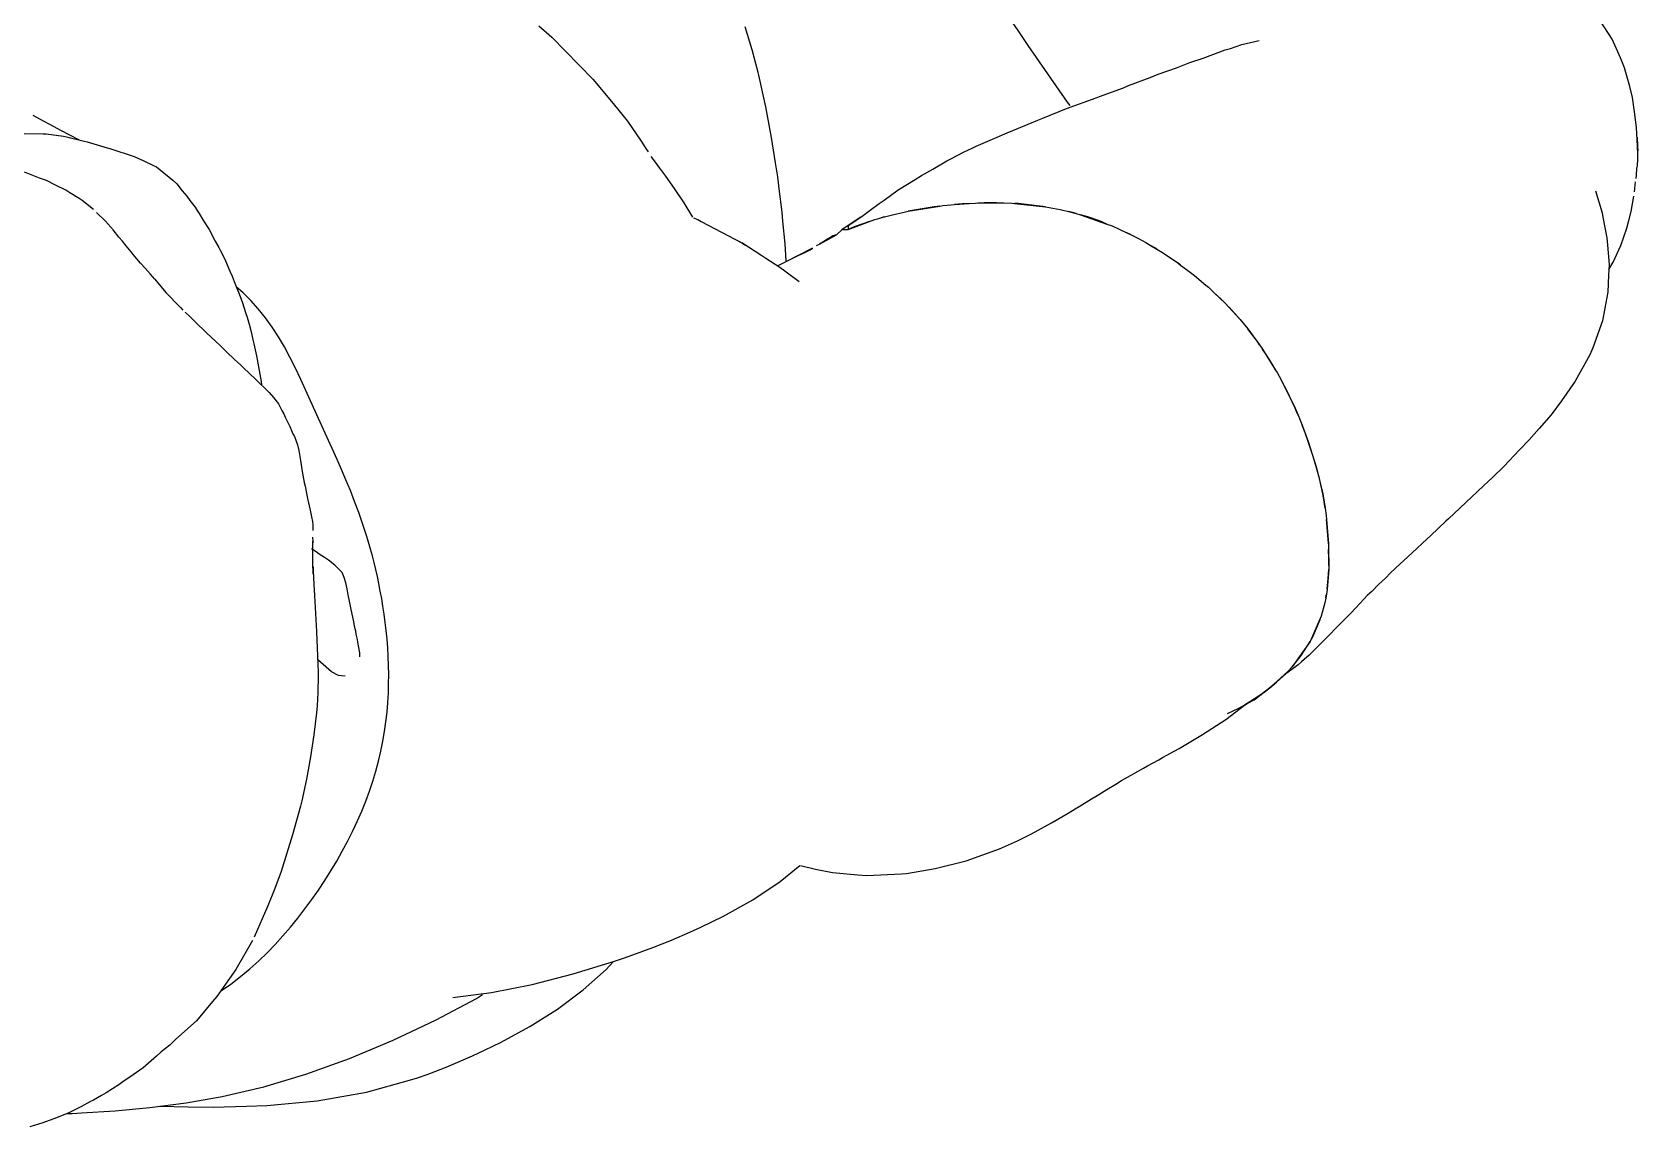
# Model space of a CAD drawing. Header units: millimetres. Extents: x -187347 to 135007, y -6415 to 292048.
# Drawn here: x -38613.4 to -38275.5, y 7743 to 7973.3 of the extents above; entities that cross this region are included whole.
import ezdxf

# ---------------------------------------------------------------- set-up
doc = ezdxf.new("R2010")
doc.units = ezdxf.units.MM
doc.header["$LTSCALE"] = 100
doc.layers.get('0').update_dxf_attribs({"lineweight": 18})
doc.layers.add('Layout Cabinplant', color=30, linetype='Continuous')

# ---------------------------------------------------------------- blocks, each defined once
blk = doc.blocks.new('CP_Giblet area_New')
at = {"color": 0, "linetype": 'Continuous'}
for p, q in [((-2565.41, 908.41), (-2562.72, 909.25)), ((-2580.65, 905.86), (-2587.97, 905.18)), ((-2573.59, 906.32), (-2580.65, 905.86)), ((-2571.58, 906.4), (-2573.59, 906.32)), ((-2573.44, 905.05), (-2570.76, 906.34)), ((-2570.49, 906.45), (-2571.58, 906.4)), ((-2570.76, 906.34), (-2570.16, 906.59)), ((-2570.16, 906.59), (-2568.27, 907.37)), ((-2568.27, 907.37), (-2565.41, 908.41)), ((-2623.17, 903.77), (-2633.51, 901.92)), ((-2612.55, 904.72), (-2623.17, 903.77)), ((-2608.3, 904.89), (-2612.55, 904.72)), ((-2603.16, 902.85), (-2611.95, 900.8)), ((-2601.29, 905.1), (-2608.3, 904.89)), ((-2595.59, 904.19), (-2603.16, 902.85)), ((-2596.03, 905.04), (-2601.29, 905.1)), ((-2590.02, 904.91), (-2596.03, 905.04)), ((-2587.97, 905.18), (-2595.59, 904.19)), ((-2578.76, 902.07), (-2577.8, 902.62)), ((-2577.8, 902.62), (-2576.1, 903.62)), ((-2576.1, 903.62), (-2575.48, 903.94)), ((-2575.48, 903.94), (-2573.44, 905.05)), ((-2644.24, 898.95), (-2646.31, 898.21)), ((-2642.59, 899.42), (-2644.24, 898.95)), ((-2633.51, 901.92), (-2642.59, 899.42)), ((-2611.95, 900.8), (-2620.77, 898.18)), ((-2584.46, 898.33), (-2582.29, 899.79)), ((-2582.29, 899.79), (-2581.39, 900.42)), ((-2581.39, 900.42), (-2580.07, 901.23)), ((-2580.07, 901.23), (-2578.76, 902.07)), ((-2650.81, 896.49), (-2655.84, 894.33)), ((-2649.93, 896.86), (-2650.81, 896.49)), ((-2646.31, 898.21), (-2649.93, 896.86)), ((-2620.77, 898.18), (-2629.92, 894.88)), ((-2589.33, 894.35), (-2586.55, 896.85)), ((-2586.55, 896.85), (-2584.46, 898.33)), ((-2658.36, 893.13), (-2661.87, 891.41)), ((-2655.84, 894.33), (-2658.36, 893.13)), ((-2629.92, 894.88), (-2639.16, 891.01)), ((-2593.41, 890.82), (-2592.14, 892.05)), ((-2592.14, 892.05), (-2590.34, 893.48)), ((-2590.34, 893.48), (-2589.33, 894.35)), ((-2666.23, 889.05), (-2667.88, 888.13)), ((-2661.87, 891.41), (-2666.23, 889.05)), ((-2639.16, 891.01), (-2648.17, 886.74)), ((-2597.74, 886.94), (-2593.41, 890.82)), ((-2667.88, 888.13), (-2672.57, 885.22)), ((-2648.17, 886.74), (-2656.66, 882.22)), ((-2601.14, 882.85), (-2597.74, 886.94)), ((-2673.71, 884.48), (-2679.1, 880.44)), ((-2672.57, 885.22), (-2673.71, 884.48)), ((-2651.67, 882.06), (-2659.85, 880.98)), ((-2656.66, 882.22), (-2657.97, 881.4)), ((-2602.02, 881.82), (-2601.14, 882.85)), ((-2679.1, 880.44), (-2683.94, 876.12)), ((-2668.37, 879.29), (-2677, 877.09)), ((-2659.85, 880.98), (-2668.37, 879.29)), ((-2604.99, 879.21), (-2607.05, 877.63)), ((-2606.02, 876.11), (-2602.02, 881.82)), ((-2603, 880.59), (-2604.99, 879.21)), ((-2677, 877.09), (-2685.54, 874.47)), ((-2683.94, 876.12), (-2685.43, 874.51)), ((-2608.99, 876.02), (-2610.84, 874.35)), ((-2609.57, 870.05), (-2606.02, 876.11)), ((-2607.05, 877.63), (-2608.99, 876.02)), ((-2689.55, 873.09), (-2693.79, 871.53)), ((-2687.64, 873.76), (-2689.55, 873.09)), ((-2685.54, 874.47), (-2687.64, 873.76)), ((-2612.61, 872.63), (-2614.31, 870.87)), ((-2610.84, 874.35), (-2612.61, 872.63)), ((-2697.71, 869.97), (-2701.55, 868.32)), ((-2693.79, 871.53), (-2697.71, 869.97)), ((-2615.95, 869.06), (-2617.54, 867.21)), ((-2614.31, 870.87), (-2615.95, 869.06)), ((-2612.79, 862.77), (-2609.9, 869.37)), ((-2703.86, 867.23), (-2708.68, 864.93)), ((-2701.55, 868.32), (-2703.86, 867.23)), ((-2619.08, 865.32), (-2620.58, 863.4)), ((-2617.54, 867.21), (-2619.08, 865.32)), ((-2708.68, 864.93), (-2714.85, 861.5)), ((-2620.58, 863.4), (-2622.02, 861.44)), ((-2614.24, 859.11), (-2612.79, 862.77)), ((-2714.85, 861.5), (-2720.58, 857.61)), ((-2623.41, 859.46), (-2624.75, 857.45)), ((-2622.02, 861.44), (-2623.41, 859.46)), ((-2615.55, 855.55), (-2614.24, 859.11)), ((-2753.17, 854.89), (-2759.73, 853.28)), ((-2747.14, 855.92), (-2753.17, 854.89)), ((-2746.1, 856.05), (-2747.14, 855.92)), ((-2738.79, 856.34), (-2746.1, 856.05)), ((-2736.93, 856.26), (-2738.79, 856.34)), ((-2731.58, 855.72), (-2736.93, 856.26)), ((-2728.01, 855.06), (-2731.58, 855.72)), ((-2724.84, 854.28), (-2728.01, 855.06)), ((-2720.58, 857.61), (-2724.74, 854.25)), ((-2626.04, 855.41), (-2627.27, 853.35)), ((-2624.75, 857.45), (-2626.04, 855.41)), ((-2616.8, 851.66), (-2615.55, 855.55)), ((-2759.73, 853.28), (-2766.72, 850.74)), ((-2627.27, 853.35), (-2628.44, 851.28)), ((-2617.95, 847.84), (-2616.8, 851.66)), ((-2770.49, 849.09), (-2773.48, 847.64)), ((-2766.72, 850.74), (-2770.49, 849.09)), ((-2629.56, 849.19), (-2630.61, 847.09)), ((-2628.44, 851.28), (-2629.56, 849.19)), ((-2777.7, 845.31), (-2781.21, 843.27)), ((-2773.48, 847.64), (-2777.7, 845.31)), ((-2631.6, 844.98), (-2632.52, 842.86)), ((-2630.61, 847.09), (-2631.6, 844.98)), ((-2619.63, 841.81), (-2617.95, 847.84)), ((-2783.48, 841.86), (-2786.07, 840.23)), ((-2782.67, 842.35), (-2783.48, 841.86)), ((-2781.21, 843.27), (-2782.67, 842.35)), ((-2632.52, 842.86), (-2633.38, 840.74)), ((-2619.91, 840.65), (-2619.63, 841.81)), ((-2789.32, 838.25), (-2791.19, 837.17)), ((-2787.6, 839.32), (-2789.32, 838.25)), ((-2786.07, 840.23), (-2787.6, 839.32)), ((-2634.16, 838.62), (-2634.87, 836.51)), ((-2633.38, 840.74), (-2634.16, 838.62)), ((-2620.91, 836.11), (-2619.91, 840.65)), ((-2795.25, 834.77), (-2797.01, 833.8)), ((-2794.29, 835.35), (-2795.25, 834.77)), ((-2792.41, 836.42), (-2794.29, 835.35)), ((-2791.19, 837.17), (-2792.41, 836.42)), ((-2634.87, 836.51), (-2635.51, 834.4)), ((-2621.78, 831.42), (-2620.91, 836.11)), ((-2801.04, 831.56), (-2804.55, 829.65)), ((-2800.24, 832.01), (-2801.04, 831.56)), ((-2797.88, 833.29), (-2800.24, 832.01)), ((-2797.01, 833.8), (-2797.88, 833.29)), ((-2636.07, 832.3), (-2636.56, 830.21)), ((-2635.51, 834.4), (-2636.07, 832.3)), ((-2622.48, 826.78), (-2621.78, 831.42)), ((-2804.55, 829.65), (-2809.47, 826.69)), ((-2636.98, 828.13), (-2637.33, 826.07)), ((-2636.56, 830.21), (-2636.98, 828.13)), ((-2809.47, 826.69), (-2814.37, 823.55)), ((-2637.33, 826.07), (-2637.62, 824.02)), ((-2623.01, 822.19), (-2622.48, 826.78)), ((-2814.37, 823.55), (-2818.3, 820.51)), ((-2817.63, 820.89), (-2817.03, 821.22)), ((-2817.03, 821.22), (-2814.64, 822.38)), ((-2637.85, 822), (-2638.01, 819.99)), ((-2637.62, 824.02), (-2637.85, 822)), ((-2623.12, 820.66), (-2623.01, 822.19)), ((-2820.29, 819.44), (-2823.63, 816.89)), ((-2822.71, 817.62), (-2822.1, 818.08)), ((-2822.1, 818.08), (-2821.59, 818.42)), ((-2821.59, 818.42), (-2819.4, 819.84)), ((-2818.83, 820.21), (-2820.29, 819.44)), ((-2819.4, 819.84), (-2818.83, 820.21)), ((-2818.3, 820.51), (-2818.83, 820.21)), ((-2818.83, 820.21), (-2818.3, 820.51)), ((-2818.3, 820.51), (-2817.63, 820.89)), ((-2638.13, 818.01), (-2638.19, 816.05)), ((-2638.01, 819.99), (-2638.13, 818.01)), ((-2623.36, 814.3), (-2623.29, 817.86)), ((-2623.29, 817.86), (-2623.12, 820.66)), ((-2827.49, 813.37), (-2823.63, 816.89)), ((-2826.97, 813.92), (-2825.04, 815.74)), ((-2825.04, 815.74), (-2826.97, 813.92)), ((-2825.04, 815.74), (-2823.63, 816.89)), ((-2823.63, 816.89), (-2825.04, 815.74)), ((-2823.63, 816.89), (-2822.71, 817.62)), ((-2823.63, 816.89), (-2822.71, 817.62)), ((-2638.19, 816.05), (-2638.2, 814.11)), ((-2629.05, 814.42), (-2628.25, 814.34)), ((-2628.25, 814.34), (-2627.67, 814.27)), ((-2832.08, 807.18), (-2828.29, 812.45)), ((-2830.86, 810.94), (-2829.59, 812.03)), ((-2830.86, 810.94), (-2830.27, 811.46)), ((-2828.96, 811.71), (-2830.2, 810.11)), ((-2829.59, 812.03), (-2829.04, 812.48)), ((-2829.04, 812.48), (-2826.97, 813.92)), ((-2828.29, 812.45), (-2828.96, 811.71)), ((-2828.29, 812.45), (-2827.49, 813.37)), ((-2638.2, 814.11), (-2638.18, 812.2)), ((-2638.18, 812.2), (-2638.1, 810.32)), ((-2627.67, 814.27), (-2626.18, 813.56)), ((-2626.18, 813.56), (-2623.84, 811.51)), ((-2623.84, 811.51), (-2623.26, 810.98)), ((-2623.36, 813.63), (-2623.36, 814.3)), ((-2623.18, 808.52), (-2623.36, 813.63)), ((-2835.49, 806.44), (-2833.92, 807.98)), ((-2833.92, 807.98), (-2833.34, 808.57)), ((-2833.34, 808.57), (-2832.79, 809.12)), ((-2832.79, 809.12), (-2831.88, 810.01)), ((-2830.2, 810.11), (-2832.08, 807.18)), ((-2831.88, 810.01), (-2830.86, 810.94)), ((-2831.88, 810.01), (-2830.86, 810.94)), ((-2638.1, 810.32), (-2638, 808.47)), ((-2638, 808.47), (-2637.85, 806.66)), ((-2632.16, 810.36), (-2632.11, 809.53)), ((-2632.11, 809.53), (-2631.95, 808.43)), ((-2631.95, 808.43), (-2631.74, 807.3)), ((-2623, 805.07), (-2623.18, 808.52)), ((-2837.7, 804.14), (-2836.02, 805.86)), ((-2836.02, 805.86), (-2835.49, 806.44)), ((-2834.42, 801.81), (-2832.08, 807.18)), ((-2832.63, 806.15), (-2834.19, 802.5)), ((-2832.08, 807.18), (-2832.63, 806.15)), ((-2637.85, 806.66), (-2637.68, 804.87)), ((-2637.68, 804.87), (-2637.47, 803.13)), ((-2631.74, 807.3), (-2631.62, 806.76)), ((-2631.62, 806.76), (-2631.5, 806.16)), ((-2631.5, 806.16), (-2631.38, 805.63)), ((-2631.38, 805.63), (-2631.26, 805.01)), ((-2631.26, 805.01), (-2631.14, 804.5)), ((-2631.14, 804.5), (-2631.01, 803.84)), ((-2622.79, 801.29), (-2623, 805.07)), ((-2842.6, 799.09), (-2840.64, 801.17)), ((-2840.64, 801.17), (-2839.16, 802.64)), ((-2839.16, 802.64), (-2837.7, 804.14)), ((-2835.17, 799.03), (-2834.42, 801.81)), ((-2637.47, 803.13), (-2637.25, 801.42)), ((-2637.25, 801.42), (-2637, 799.75)), ((-2631.01, 803.84), (-2630.76, 802.64)), ((-2630.76, 802.64), (-2630.49, 801.37)), ((-2630.49, 801.37), (-2630.22, 800.05)), ((-2622.56, 797.48), (-2622.79, 801.29)), ((-2845.07, 796.6), (-2844.2, 797.44)), ((-2844.2, 797.44), (-2842.6, 799.09)), ((-2835.59, 796.77), (-2835.38, 798.04)), ((-2835.38, 798.04), (-2835.5, 797.32)), ((-2835.38, 798.04), (-2835.17, 799.03)), ((-2637, 799.75), (-2636.73, 798.12)), ((-2636.73, 798.12), (-2636.44, 796.53)), ((-2630.22, 800.05), (-2629.95, 798.69)), ((-2629.95, 798.69), (-2629.68, 797.33)), ((-2622.47, 795.14), (-2622.56, 797.48)), ((-2847.93, 793.81), (-2846.51, 795.16)), ((-2846.51, 795.16), (-2845.07, 796.6)), ((-2836.02, 792.03), (-2835.65, 796.14)), ((-2835.65, 796.14), (-2835.92, 793.92)), ((-2835.65, 796.14), (-2835.59, 796.77)), ((-2636.44, 796.53), (-2636.14, 794.98)), ((-2636.14, 794.98), (-2635.82, 793.46)), ((-2629.68, 797.33), (-2629.43, 796.04)), ((-2629.43, 796.04), (-2629.18, 794.84)), ((-2629.18, 794.84), (-2628.86, 793.69)), ((-2622.32, 792.32), (-2622.47, 795.14)), ((-2851.72, 790.19), (-2851.05, 790.84)), ((-2851.05, 790.84), (-2849.04, 792.72)), ((-2849.04, 792.72), (-2847.93, 793.81)), ((-2836.05, 791.15), (-2836.06, 789.78)), ((-2836.05, 791.15), (-2836.02, 792.03)), ((-2835.99, 787.77), (-2836.05, 791.15)), ((-2835.92, 793.92), (-2836.02, 792.03)), ((-2635.82, 793.46), (-2635.48, 791.98)), ((-2635.48, 791.98), (-2635.13, 790.54)), ((-2628.86, 793.69), (-2628.4, 792.64)), ((-2628.4, 792.64), (-2627.46, 791.67)), ((-2627.46, 791.67), (-2626.88, 791.11)), ((-2626.88, 791.11), (-2625.52, 790.04)), ((-2622.34, 792.98), (-2622.25, 790.5)), ((-2622.32, 792.32), (-2622.34, 792.98)), ((-2622.29, 791.48), (-2622.32, 792.32)), ((-2855.71, 786.5), (-2854.52, 787.59)), ((-2854.52, 787.59), (-2851.72, 790.19)), ((-2836.06, 789.78), (-2835.99, 787.77)), ((-2835.97, 786.6), (-2835.99, 787.77)), ((-2635.13, 790.54), (-2634.77, 789.13)), ((-2634.77, 789.13), (-2634.4, 787.75)), ((-2634.4, 787.75), (-2633.61, 785.08)), ((-2625.52, 790.04), (-2624.68, 789.45)), ((-2624.68, 789.45), (-2623.56, 788.75)), ((-2623.56, 788.75), (-2622.94, 788.31)), ((-2622.94, 788.31), (-2621.99, 787.69)), ((-2622.25, 790.5), (-2622.21, 788.15)), ((-2622.21, 788.15), (-2622.22, 786.03)), ((-2860.66, 781.81), (-2857.46, 784.82)), ((-2857.46, 784.82), (-2855.71, 786.5)), ((-2835.97, 786.6), (-2835.92, 785.64)), ((-2835.57, 781.49), (-2835.97, 786.6)), ((-2835.92, 785.64), (-2835.57, 781.49)), ((-2633.61, 785.08), (-2632.78, 782.51)), ((-2622.22, 786.03), (-2622.2, 786.88)), ((-2622.18, 785.2), (-2622.22, 786.03)), ((-2622.18, 785.2), (-2622.22, 786.03)), ((-2864.83, 777.92), (-2861.18, 781.32)), ((-2861.18, 781.32), (-2860.66, 781.81)), ((-2835.47, 780.64), (-2835.57, 781.49)), ((-2835.23, 779.12), (-2835.47, 780.64)), ((-2632.78, 782.51), (-2631.93, 780.05)), ((-2622.23, 783.32), (-2622.23, 783.83)), ((-2622.21, 782.63), (-2622.23, 783.32)), ((-2622.21, 782.63), (-2622.23, 783.32)), ((-2622.14, 781.92), (-2622.21, 782.63)), ((-2621.99, 780.93), (-2622.14, 781.92)), ((-2621.71, 779.55), (-2621.99, 780.93)), ((-2868.55, 774.42), (-2864.83, 777.92)), ((-2834.74, 776.08), (-2835.23, 779.12)), ((-2835.23, 779.12), (-2834.96, 777.25)), ((-2834.96, 777.25), (-2834.74, 776.08)), ((-2631.93, 780.05), (-2631.04, 777.68)), ((-2631.04, 777.68), (-2630.13, 775.38)), ((-2621.15, 777.06), (-2621.71, 779.55)), ((-2870.44, 772.63), (-2868.55, 774.42)), ((-2833.46, 770.59), (-2834.74, 776.08)), ((-2834.74, 776.08), (-2834.04, 772.86)), ((-2630.13, 775.38), (-2629.21, 773.15)), ((-2620.61, 774.51), (-2621.15, 777.06)), ((-2620.44, 773.68), (-2620.61, 774.51)), ((-2872.83, 770.32), (-2870.44, 772.63)), ((-2834.04, 772.86), (-2833.46, 770.59)), ((-2831.71, 765.05), (-2833.46, 770.59)), ((-2833.46, 770.59), (-2832.76, 768.23)), ((-2629.21, 773.15), (-2628.28, 770.97)), ((-2628.28, 770.97), (-2627.33, 768.84)), ((-2620.01, 771.4), (-2620.44, 773.68)), ((-2619.62, 769.11), (-2620.01, 771.4)), ((-2876.18, 766.87), (-2872.83, 770.32)), ((-2832.76, 768.23), (-2831.71, 765.05)), ((-2627.33, 768.84), (-2624.45, 762.53)), ((-2619.26, 766.95), (-2619.62, 769.11)), ((-2880.31, 762.35), (-2878.19, 764.7)), ((-2878.19, 764.7), (-2876.18, 766.87)), ((-2830.43, 761.68), (-2831.71, 765.05)), ((-2831.71, 765.05), (-2831.07, 763.29)), ((-2619.02, 765.79), (-2619.26, 766.95)), ((-2618.72, 765.03), (-2619.02, 765.79)), ((-2618.35, 764.06), (-2618.72, 765.03)), ((-2618.06, 763.45), (-2618.35, 764.06)), ((-2882.8, 759.46), (-2880.31, 762.35)), ((-2831.07, 763.29), (-2830.43, 761.68)), ((-2830.01, 760.58), (-2830.43, 761.68)), ((-2829.58, 759.54), (-2830.01, 760.58)), ((-2624.45, 762.53), (-2622.71, 758.73)), ((-2617.74, 762.74), (-2618.06, 763.45)), ((-2617.37, 761.93), (-2617.74, 762.74)), ((-2616.97, 761.06), (-2617.37, 761.93)), ((-2616.44, 759.98), (-2616.97, 761.06)), ((-2885, 756.53), (-2882.8, 759.46)), ((-2828.92, 758.05), (-2829.58, 759.54)), ((-2829.58, 759.54), (-2829.24, 758.77)), ((-2829.24, 758.77), (-2828.92, 758.05)), ((-2825.97, 752.09), (-2828.92, 758.05)), ((-2828.92, 758.05), (-2827.09, 754.19)), ((-2622.71, 758.73), (-2621.73, 756.54)), ((-2616.1, 759.26), (-2616.44, 759.98)), ((-2615.74, 758.58), (-2616.1, 759.26)), ((-2615.01, 757.15), (-2615.74, 758.58)), ((-2613.95, 755.8), (-2615.01, 757.15)), ((-2887.88, 752.39), (-2885, 756.53)), ((-2827.09, 754.19), (-2826.28, 752.64)), ((-2621.73, 756.54), (-2619.7, 752.04)), ((-2613.07, 754.8), (-2613.95, 755.8)), ((-2612.27, 753.99), (-2613.07, 754.8)), ((-2612.27, 753.99), (-2613.07, 754.8)), ((-2610.97, 752.73), (-2612.27, 753.99)), ((-2610.97, 752.73), (-2612.27, 753.99)), ((-2890.92, 746.88), (-2887.88, 752.39)), ((-2826.28, 752.64), (-2825.97, 752.09)), ((-2825.15, 750.58), (-2825.97, 752.09)), ((-2824.83, 750.08), (-2825.15, 750.58)), ((-2619.7, 752.04), (-2618.51, 749.53)), ((-2611.34, 752.44), (-2611.43, 753.15)), ((-2610.41, 747.06), (-2611.34, 752.44)), ((-2610.2, 752), (-2610.97, 752.73)), ((-2610.2, 752), (-2610.97, 752.73)), ((-2610.2, 752), (-2610.97, 752.73)), ((-2607.63, 749.57), (-2610.2, 752)), ((-2607.63, 749.57), (-2610.2, 752)), ((-2891.61, 745.38), (-2890.92, 746.88)), ((-2822.07, 745.66), (-2824.83, 750.08)), ((-2824.83, 750.08), (-2824.23, 749.02)), ((-2824.23, 749.02), (-2823.11, 747.2)), ((-2823.11, 747.2), (-2822.07, 745.66)), ((-2618.51, 749.53), (-2617.43, 747.35)), ((-2617.43, 747.35), (-2616.27, 745.19)), ((-2609.22, 741.74), (-2610.41, 747.06)), ((-2607.02, 748.99), (-2607.63, 749.57)), ((-2605.78, 747.85), (-2607.02, 748.99)), ((-2604.05, 746.19), (-2605.78, 747.85)), ((-2893.63, 739.72), (-2891.61, 745.38)), ((-2821.44, 744.74), (-2822.07, 745.66)), ((-2818.96, 741.38), (-2821.44, 744.74)), ((-2821.44, 744.74), (-2821, 744.08)), ((-2821, 744.08), (-2819.37, 741.89)), ((-2616.27, 745.19), (-2615.03, 743.08)), ((-2602.87, 745.03), (-2604.05, 746.19)), ((-2601.7, 743.94), (-2602.87, 745.03)), ((-2599.95, 742.33), (-2601.7, 743.94)), ((-2819.37, 741.89), (-2818.96, 741.38)), ((-2817.37, 739.42), (-2818.96, 741.38)), ((-2615.03, 743.08), (-2613.7, 741.03)), ((-2613.7, 741.03), (-2612.27, 739.05)), ((-2608.82, 740.39), (-2609.22, 741.74)), ((-2608.42, 738.96), (-2608.82, 740.39)), ((-2597.4, 739.83), (-2599.95, 742.33)), ((-2894.77, 733.69), (-2894.11, 737.03)), ((-2894.11, 737.03), (-2893.63, 739.72)), ((-2814.19, 735.97), (-2817.37, 739.42)), ((-2817.37, 739.42), (-2815.04, 736.84)), ((-2612.27, 739.05), (-2610.75, 737.16)), ((-2610.75, 737.16), (-2609.17, 735.4)), ((-2608.15, 738.13), (-2608.42, 738.96)), ((-2607.37, 735.68), (-2608.15, 738.13)), ((-2596.44, 738.87), (-2597.4, 739.83)), ((-2595.38, 737.85), (-2596.44, 738.87)), ((-2594.36, 736.9), (-2594.87, 737.49)), ((-2593.05, 735.59), (-2594.36, 736.9)), ((-2894.89, 730.09), (-2894.77, 733.69)), ((-2811.92, 733.8), (-2814.19, 735.97)), ((-2814.19, 735.97), (-2813.32, 735.09)), ((-2813.32, 735.09), (-2811.92, 733.8)), ((-2810.69, 732.65), (-2811.92, 733.8)), ((-2609.17, 735.4), (-2607.57, 733.8)), ((-2607.57, 733.8), (-2606.09, 732.52)), ((-2606.59, 733.66), (-2607.37, 735.68)), ((-2606.41, 733.16), (-2606.59, 733.66)), ((-2592.49, 734.94), (-2593.05, 735.59)), ((-2591.4, 733.83), (-2592.49, 734.94)), ((-2589.91, 732.09), (-2591.4, 733.83)), ((-2895.01, 727.85), (-2894.89, 730.09)), ((-2810.16, 732.17), (-2810.69, 732.65)), ((-2807.75, 730.17), (-2810.16, 732.17)), ((-2806.1, 728.89), (-2807.75, 730.17)), ((-2724.55, 731.47), (-2721.58, 729.28)), ((-2605.68, 731.42), (-2606.41, 733.16)), ((-2605.24, 730.28), (-2605.68, 731.42)), ((-2604.77, 729.24), (-2605.24, 730.28)), ((-2588.96, 730.95), (-2589.91, 732.09)), ((-2588.96, 730.95), (-2588.01, 729.85)), ((-2895.84, 727.37), (-2897.47, 723.86)), ((-2894.96, 728.87), (-2895.84, 727.37)), ((-2894.66, 723.82), (-2895.01, 727.85)), ((-2804.85, 727.96), (-2806.1, 728.89)), ((-2804.25, 727.53), (-2804.85, 727.96)), ((-2804.85, 727.96), (-2804.25, 727.53)), ((-2801, 725.34), (-2804.25, 727.53)), ((-2721.69, 727.32), (-2724.53, 725.86)), ((-2724.53, 725.86), (-2723.21, 726.54)), ((-2721.85, 727.09), (-2721.6, 723.52)), ((-2720.02, 728.14), (-2721.69, 727.32)), ((-2721.58, 729.28), (-2720.51, 728.45)), ((-2720.51, 728.45), (-2717.56, 726.56)), ((-2717.56, 726.56), (-2716.72, 726)), ((-2603.86, 727.11), (-2604.77, 729.24)), ((-2603.56, 726.45), (-2603.86, 727.11)), ((-2588.01, 729.85), (-2586.94, 728.63)), ((-2586.94, 728.63), (-2585.99, 727.56)), ((-2585.99, 727.56), (-2584.44, 725.76)), ((-2897.47, 723.86), (-2898.76, 720.19)), ((-2894.55, 722.25), (-2894.66, 723.82)), ((-2799.85, 724.65), (-2801, 725.34)), ((-2798.63, 723.92), (-2799.85, 724.65)), ((-2799.85, 724.65), (-2799.26, 724.26)), ((-2799.26, 724.26), (-2798.63, 723.92)), ((-2797.5, 723.24), (-2798.63, 723.92)), ((-2795.96, 722.39), (-2797.5, 723.24)), ((-2728.83, 723.54), (-2732.46, 721.6)), ((-2731.02, 722.26), (-2728.83, 723.54)), ((-2730.2, 722.74), (-2729.58, 723.12)), ((-2728.24, 723.85), (-2728.83, 723.54)), ((-2728.24, 723.85), (-2728.83, 723.54)), ((-2727.41, 724.41), (-2724.53, 725.86)), ((-2726.9, 724.76), (-2727.41, 724.41)), ((-2726.9, 724.76), (-2727.41, 724.41)), ((-2725.47, 725.49), (-2726.9, 724.76)), ((-2724.53, 725.86), (-2725.47, 725.49)), ((-2721.6, 723.52), (-2721.17, 718.72)), ((-2716.72, 726), (-2712.52, 723.32)), ((-2712.52, 723.32), (-2713.29, 723.77)), ((-2703.94, 718.79), (-2712.52, 723.32)), ((-2711.9, 722.95), (-2712.52, 723.32)), ((-2602.82, 725.01), (-2603.56, 726.45)), ((-2602.49, 724.31), (-2602.82, 725.01)), ((-2601.71, 722.91), (-2602.49, 724.31)), ((-2584.44, 725.76), (-2583.98, 725.18)), ((-2583.98, 725.18), (-2582.93, 723.94)), ((-2582.93, 723.94), (-2582.16, 722.97)), ((-2898.76, 720.19), (-2899.1, 718.89)), ((-2893.69, 717.91), (-2894.55, 722.25)), ((-2794.28, 721.53), (-2795.96, 722.39)), ((-2793.52, 721.16), (-2794.28, 721.53)), ((-2794.28, 721.53), (-2793.52, 721.16)), ((-2790.43, 719.75), (-2793.52, 721.16)), ((-2789.32, 719.36), (-2790.43, 719.75)), ((-2734.87, 720.49), (-2739.4, 718.8)), ((-2739.4, 718.8), (-2736.16, 719.91)), ((-2736.16, 719.91), (-2734.87, 720.49)), ((-2734.9, 719.64), (-2733.52, 720.56)), ((-2734.9, 719.64), (-2734.87, 720.49)), ((-2734.87, 720.49), (-2733.52, 720.56)), ((-2733.52, 720.56), (-2734.87, 720.49)), ((-2733.52, 720.56), (-2732.46, 721.6)), ((-2732.46, 721.6), (-2733.52, 720.56)), ((-2732.46, 721.6), (-2731.02, 722.26)), ((-2732.46, 721.6), (-2731.66, 721.81)), ((-2731.66, 721.81), (-2731.02, 722.26)), ((-2731.02, 722.26), (-2730.2, 722.74)), ((-2600.44, 720.51), (-2601.71, 722.91)), ((-2599.25, 718.66), (-2600.44, 720.51)), ((-2582.16, 722.97), (-2581.41, 722.07)), ((-2581.41, 722.07), (-2580.19, 720.57)), ((-2580.19, 720.57), (-2578.61, 718.76)), ((-2899.62, 716.7), (-2900.18, 713.46)), ((-2899.1, 718.89), (-2899.62, 716.7)), ((-2893.53, 717), (-2893.69, 717.91)), ((-2892.14, 712.37), (-2893.53, 717)), ((-2783.78, 717.39), (-2789.32, 719.36)), ((-2789.32, 719.36), (-2787.78, 718.7)), ((-2787.78, 718.7), (-2785.31, 717.84)), ((-2785.31, 717.84), (-2783.78, 717.39)), ((-2782.84, 717.12), (-2783.78, 717.39)), ((-2781.28, 716.73), (-2782.84, 717.12)), ((-2782.84, 717.12), (-2782.09, 716.9)), ((-2782.09, 716.9), (-2781.28, 716.73)), ((-2779.48, 716.28), (-2781.28, 716.73)), ((-2747.52, 716.62), (-2754.2, 715.56)), ((-2752.99, 715.7), (-2747.52, 716.62)), ((-2746.65, 716.82), (-2747.52, 716.62)), ((-2744.2, 717.37), (-2746.65, 716.82)), ((-2742.56, 717.82), (-2744.2, 717.37)), ((-2741.03, 718.25), (-2742.56, 717.82)), ((-2742.56, 717.82), (-2741.77, 718.02)), ((-2739.54, 716.4), (-2741.4, 715)), ((-2740.49, 718.4), (-2741.03, 718.25)), ((-2739.4, 718.8), (-2740.49, 718.4)), ((-2737.56, 717.88), (-2739.54, 716.4)), ((-2734.9, 719.64), (-2737.56, 717.88)), ((-2737.56, 717.88), (-2734.9, 719.64)), ((-2721.17, 718.72), (-2720.98, 716.82)), ((-2720.98, 716.82), (-2720.39, 711.93)), ((-2703.22, 718.42), (-2703.94, 718.79)), ((-2702.35, 718.02), (-2703.22, 718.42)), ((-2700.33, 714.91), (-2702.11, 717.91)), ((-2598.34, 717.14), (-2599.25, 718.66)), ((-2597.88, 716.49), (-2598.34, 717.14)), ((-2597.45, 715.81), (-2597.88, 716.49)), ((-2578.61, 718.76), (-2576.72, 716.88)), ((-2776.41, 715.7), (-2779.48, 716.28)), ((-2776.41, 715.7), (-2770.69, 715.04)), ((-2769.9, 715.01), (-2776.41, 715.7)), ((-2770.69, 715.04), (-2769.9, 715.01)), ((-2769.36, 714.96), (-2769.9, 715.01)), ((-2767.66, 714.89), (-2769.36, 714.96)), ((-2766.13, 714.89), (-2767.66, 714.89)), ((-2763.53, 714.9), (-2766.13, 714.89)), ((-2766.13, 714.89), (-2764.84, 714.85)), ((-2764.84, 714.85), (-2763.53, 714.9)), ((-2762.17, 714.91), (-2763.53, 714.9)), ((-2761.66, 714.93), (-2762.17, 714.91)), ((-2760.33, 715.03), (-2761.66, 714.93)), ((-2757.28, 715.25), (-2760.33, 715.03)), ((-2760.33, 715.03), (-2758.97, 715.08)), ((-2758.97, 715.08), (-2757.28, 715.25)), ((-2755.72, 715.37), (-2757.28, 715.25)), ((-2754.83, 715.46), (-2755.72, 715.37)), ((-2754.2, 715.56), (-2754.83, 715.46)), ((-2754.2, 715.56), (-2752.99, 715.7)), ((-2742.44, 714.3), (-2745.39, 712.14)), ((-2741.4, 715), (-2742.44, 714.3)), ((-2698.26, 711.85), (-2700.33, 714.91)), ((-2596.34, 714.38), (-2597.45, 715.81)), ((-2595.69, 713.47), (-2596.34, 714.38)), ((-2594.75, 712.36), (-2595.69, 713.47)), ((-2576.05, 716.31), (-2573.68, 714.36)), ((-2573.68, 714.36), (-2573.1, 713.97)), ((-2573.1, 713.97), (-2571.07, 712.75)), ((-2900.67, 709.78), (-2900.77, 708.98)), ((-2900.35, 712.57), (-2900.57, 710.43)), ((-2748.99, 709.95), (-2750.3, 709.12)), ((-2745.39, 712.14), (-2748.99, 709.95)), ((-2720.39, 711.93), (-2720.06, 709.39)), ((-2696.44, 709.27), (-2698.26, 711.85)), ((-2593.59, 710.91), (-2594.75, 712.36)), ((-2592.76, 710.11), (-2593.59, 710.91)), ((-2589.34, 707.33), (-2592.76, 710.11)), ((-2571.07, 712.75), (-2570.25, 712.2)), ((-2570.25, 712.2), (-2568.12, 711.19)), ((-2568.12, 711.19), (-2566.18, 710.18)), ((-2566.18, 710.18), (-2564.75, 709.67)), ((-2564.75, 709.67), (-2561.56, 708.4)), ((-2900.96, 707), (-2901.03, 705.73)), ((-2900.96, 707), (-2901.03, 705.73)), ((-2900.84, 707.68), (-2900.96, 707)), ((-2900.77, 708.98), (-2900.84, 707.68)), ((-2752.71, 707.77), (-2755.66, 706.04)), ((-2750.3, 709.12), (-2752.71, 707.77)), ((-2720.06, 709.39), (-2719.62, 706.46)), ((-2719.62, 706.46), (-2718.78, 701.16)), ((-2695.17, 707.59), (-2696.44, 709.27)), ((-2694.29, 706.36), (-2695.17, 707.59)), ((-2693.39, 705.16), (-2694.29, 706.36)), ((-2588.69, 707), (-2589.34, 707.33)), ((-2586.69, 706.04), (-2588.69, 707)), ((-2901.03, 705.73), (-2901.06, 704.66)), ((-2901.03, 705.73), (-2901.06, 704.66)), ((-2901.06, 704.66), (-2901.01, 702.99)), ((-2901.06, 704.66), (-2901.06, 703.92)), ((-2901.01, 702.99), (-2901.06, 703.92)), ((-2901.01, 702.99), (-2900.8, 699.01)), ((-2900.91, 701.06), (-2901.01, 702.99)), ((-2761.82, 702.99), (-2765.77, 701.31)), ((-2760.97, 703.39), (-2761.82, 702.99)), ((-2759.15, 704.22), (-2760.97, 703.39)), ((-2756.62, 705.56), (-2759.15, 704.22)), ((-2755.66, 706.04), (-2756.62, 705.56)), ((-2692.46, 703.66), (-2692.77, 704.17)), ((-2691.21, 701.71), (-2692.46, 703.66)), ((-2584.64, 705.13), (-2586.69, 706.04)), ((-2579.52, 703.45), (-2584.64, 705.13)), ((-2578.97, 703.29), (-2579.52, 703.45)), ((-2574.73, 702.08), (-2578.97, 703.29)), ((-2768.36, 700.15), (-2770.73, 699.2)), ((-2765.77, 701.31), (-2768.36, 700.15)), ((-2718.78, 701.16), (-2717.56, 694.7)), ((-2688.45, 697.7), (-2691.21, 701.71)), ((-2574.09, 701.91), (-2574.73, 702.08)), ((-2570.38, 700.97), (-2574.09, 701.91)), ((-2573.14, 701.67), (-2570.95, 700.56)), ((-2570.95, 700.56), (-2569.38, 699.74)), ((-2569.76, 700.88), (-2570.38, 700.97)), ((-2566.1, 700.39), (-2569.76, 700.88)), ((-2569.38, 699.74), (-2567.64, 698.81)), ((-2565.46, 700.37), (-2566.1, 700.39)), ((-2561.47, 700.32), (-2565.46, 700.37)), ((-2900.8, 699.01), (-2900.35, 695.72)), ((-2775.84, 697.08), (-2780.83, 695.04)), ((-2774.78, 697.48), (-2775.84, 697.08)), ((-2770.73, 699.2), (-2774.78, 697.48)), ((-2685.46, 694), (-2688.45, 697.7)), ((-2567.64, 698.81), (-2564.82, 697.26)), ((-2564.82, 697.26), (-2563.42, 696.49)), ((-2900.35, 695.72), (-2899.9, 692.71)), ((-2899.9, 692.71), (-2899.34, 690.43)), ((-2787.08, 692.79), (-2787.74, 692.52)), ((-2780.83, 695.04), (-2787.08, 692.79)), ((-2780.98, 693.72), (-2781.52, 694.44)), ((-2772.69, 681.8), (-2780.98, 693.72)), ((-2717.56, 694.7), (-2717.44, 694.09)), ((-2717.44, 694.09), (-2716.07, 688.03)), ((-2681.18, 688.85), (-2685.46, 694)), ((-2899.34, 690.43), (-2898.27, 686.45)), ((-2793.87, 690.2), (-2798.4, 688.55)), ((-2792.79, 690.66), (-2793.87, 690.2)), ((-2787.74, 692.52), (-2792.79, 690.66)), ((-2898.27, 686.45), (-2897.42, 684.35)), ((-2803.99, 686.47), (-2806.81, 685.36)), ((-2800.14, 687.83), (-2803.99, 686.47)), ((-2798.4, 688.55), (-2800.14, 687.83)), ((-2716.07, 688.03), (-2715.93, 687.46)), ((-2715.93, 687.46), (-2714.67, 682.73)), ((-2672.51, 680.01), (-2681.18, 688.85)), ((-2897.42, 684.35), (-2895.68, 680.43)), ((-2814.21, 682.73), (-2815.31, 682.39)), ((-2809.6, 684.43), (-2814.21, 682.73)), ((-2806.81, 685.36), (-2809.6, 684.43)), ((-2714.67, 682.73), (-2713.24, 677.89)), ((-2895.68, 680.43), (-2890.76, 672.9)), ((-2817.69, 681.57), (-2821.38, 680.72)), ((-2815.31, 682.39), (-2817.69, 681.57)), ((-2767.88, 674.58), (-2772.69, 681.8)), ((-2669.82, 677.65), (-2672.51, 680.01))]:
    blk.add_line(p, q, dxfattribs=at)

msp = doc.modelspace()

# ---------------------------------------------------------------- block references
at = {"layer": 'Layout Cabinplant', "rotation": 180}
msp.add_blockref('CP_Giblet area_New', (-41176.61, 8652.23, 0), dxfattribs=at)

doc.saveas('drawing.dxf')
